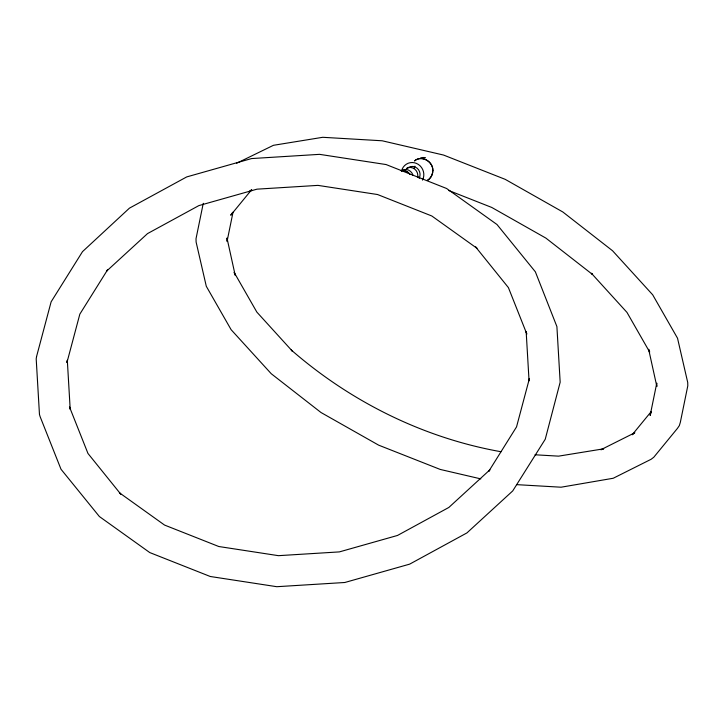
<?xml version="1.0" encoding="UTF-8"?>
<svg xmlns="http://www.w3.org/2000/svg" width="724" height="724" viewBox="0 0 724 724"><rect width="100%" height="100%" fill="white"/><g stroke="black" fill="none" stroke-linecap="round" stroke-linejoin="round"><path stroke-width="1.09" d="M203.263 203.317L196.023 238.703L196.104 242.024L206.295 286.288L231.128 329.701L271.256 373.738L320.994 412.508L378.634 445.151L440.246 469.442L480.808 478.881M233.01 212.286L227.065 241.354L226.983 238.033L235.173 275.192L234.133 272.396L256.848 312.098L292.442 351.24L291.247 350C350.615 401.693 423.359 437.93 501.008 451.731M651.148 412.137L650.152 415.44L656.759 383.15L656.84 386.471L648.65 349.312L649.69 352.099L626.975 312.397L591.381 273.265L592.576 274.505L545.887 238.106L491.777 207.462L448.654 190.466M232.676 212.367L230.721 215.218L251.617 189.742L248.984 191.77L251.979 190.267M651.012 411.829L632.206 434.762L634.839 432.735L600.857 449.758L603.689 448.817L558.584 456.147L535.009 454.781M236.667 163.244L273.437 145.307L322.75 137.298L382.182 140.782L443.577 155.063L505.198 179.344L562.838 211.987L612.567 250.766L652.695 294.804L677.528 338.217L687.719 382.471L687.8 385.802L680.343 422.291L679.347 425.594L677.393 428.445L653.79 457.233L651.148 459.26L613.228 478.256L561.073 487.207L516.683 484.646M526.855 334.072L508.402 287.6L475.623 246.929L476.962 248.278L431.812 215.987L377.566 194.53L317.936 185.38L256.984 189.163L198.856 205.607L147.524 233.599L106.473 271.238L107.605 269.744L79.83 314.153L66.943 362.57L67.314 360.244L70.192 409.25L69.513 406.988L87.966 453.459L120.745 494.121L119.406 492.773L164.556 525.072L218.802 546.52L278.432 555.67L339.384 551.896L397.512 535.452L448.844 507.452L489.895 469.822L488.763 471.315L516.538 426.898L529.425 378.489L529.054 380.815L526.176 331.809L526.629 333.312M401.431 170.665A7.864 7.466 66 0 1 409.974 174.466M401.15 170.783A7.864 7.466 66 0 1 408.472 172.946M420.653 157.841A11.801 11.204 66 0 1 425.54 157.723M419.73 177.697A7.864 7.466 66 0 1 417.902 176.882M414.228 168.04A7.864 7.466 66 0 1 414.942 166.176M401.521 171.126A11.801 11.204 66 0 1 416.508 163.434A11.801 11.204 66 0 1 422.499 180.122M407.105 168.602A7.864 7.466 66 0 1 419.133 178.249M406.39 168.393A7.864 7.466 66 0 1 417.594 177.389M401.883 170.402A7.864 7.466 66 0 1 413.015 175.353M432.834 170.267C432.907 174.303 430.916 178.285 427.441 180.403C430.871 178.303 432.852 174.412 432.843 170.43C433.124 161.488 421.54 154.764 414.49 160.918C421.486 154.809 432.997 161.389 432.834 170.267M36.571 356.525L36.2 358.86L39.467 414.472L40.155 416.734L61.006 469.243L99.378 516.529L149.759 552.566L210.268 576.494L276.803 586.702L344.805 582.494L409.657 564.141L466.935 532.909L512.728 490.917L545.244 439.233L560.168 382.2L556.901 326.587L535.362 271.817L496.99 224.521L446.608 188.493L386.1 164.556L319.565 154.348L251.563 158.565L186.711 176.918L129.433 208.15L82.509 251.635L51.123 301.827L36.571 356.525"/></g></svg>
